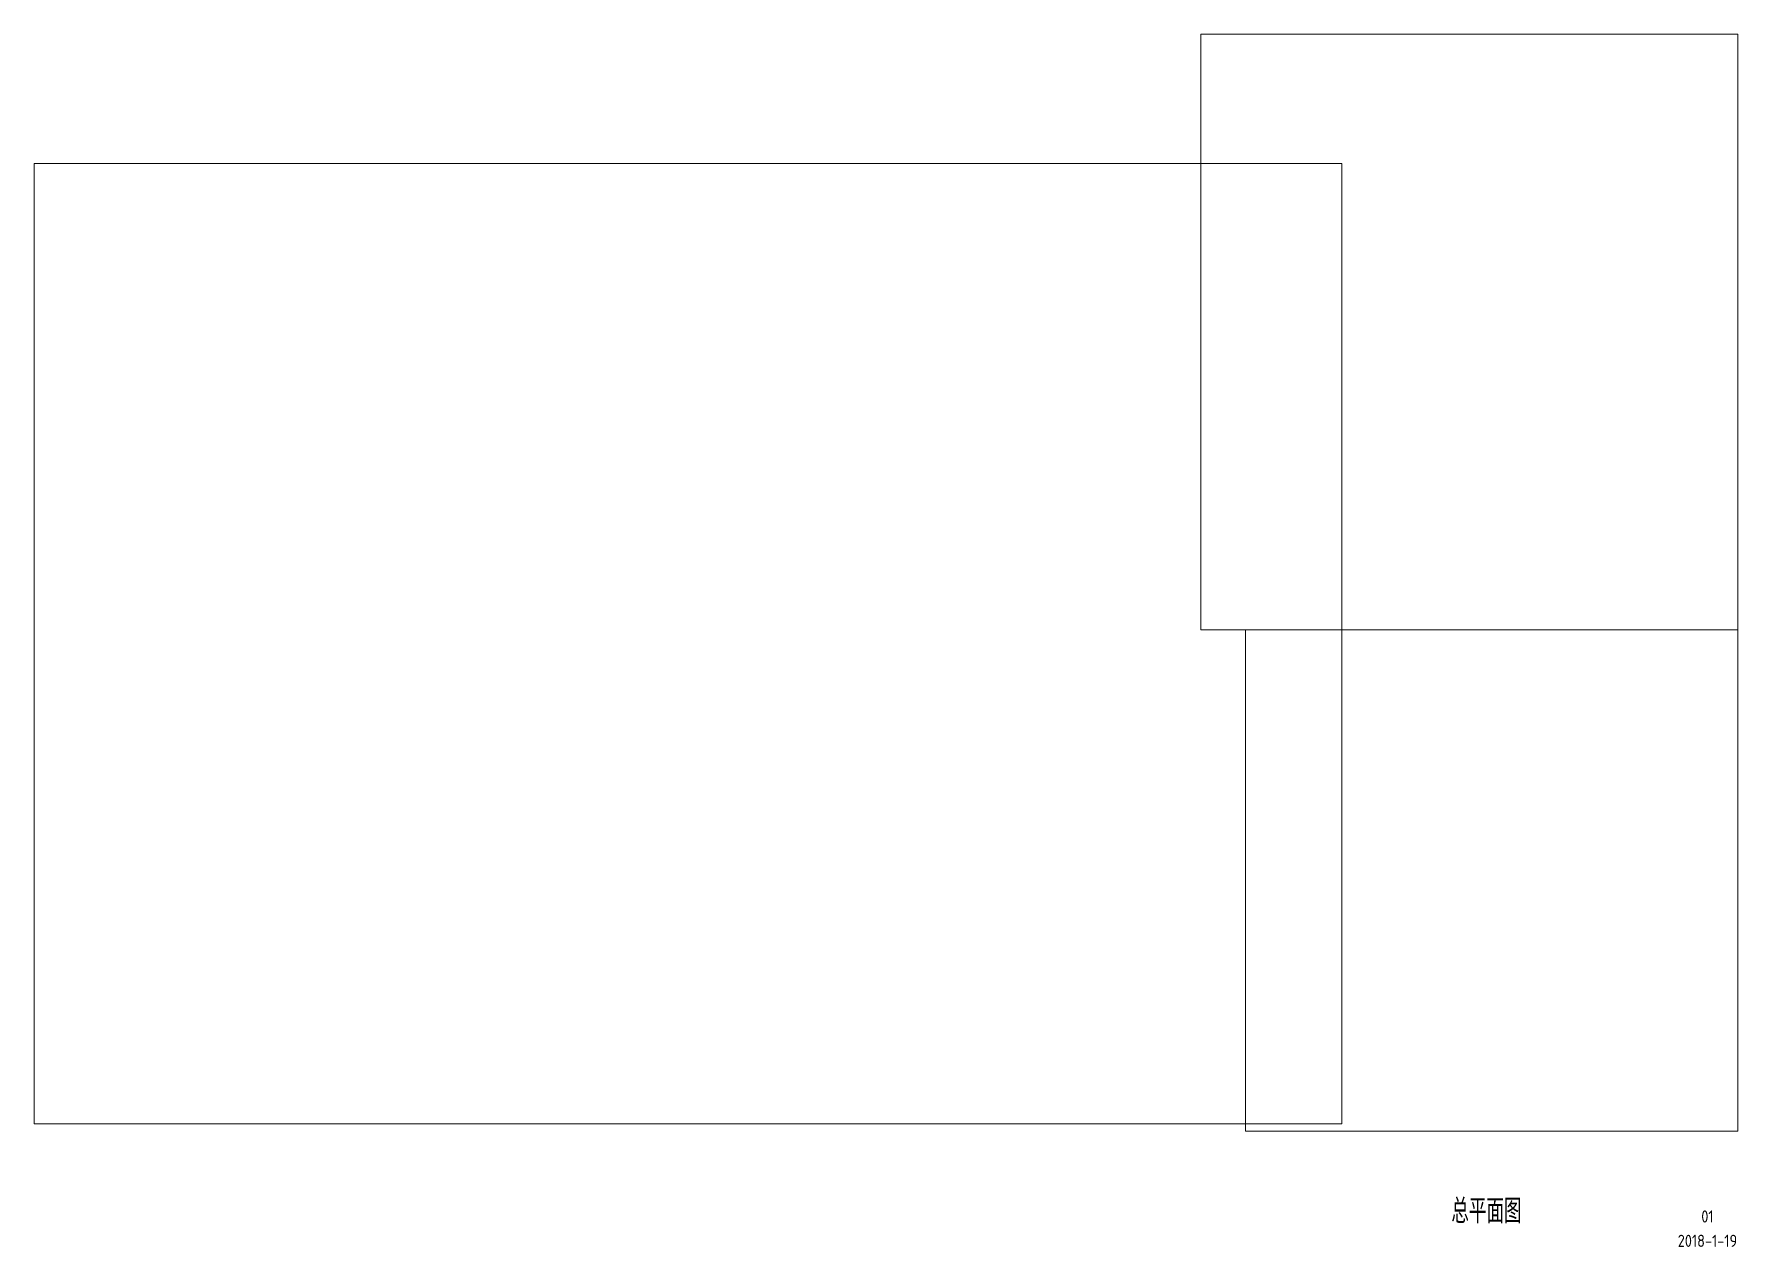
# Paper-space layout 'A' of a CAD drawing. Extents: x 25 to 584, y 12 to 410.
import ezdxf

# ---------------------------------------------------------------- set-up
doc = ezdxf.new("R2010")
doc.units = 0
doc.header["$LTSCALE"] = 10
doc.header["$MEASUREMENT"] = 0
doc.styles.get("Standard").update_dxf_attribs({"font": 'gbenor.shx', "bigfont": 'gbcbig.shx'})

psp = doc.layouts.new('A')

# ---------------------------------------------------------------- texts
at = {"attachment_point": 5}
for s, width, insert, char_height in [('总平面图', 95, (501.5, 23.78), 8), ('01', 20, (574, 22), 4), ('2018-1-19', 20, (574, 14), 4)]:
    psp.add_mtext_dynamic_manual_height_columns(s, width=width, gutter_width=1750, heights=[0], dxfattribs=dict(at, insert=insert, char_height=char_height))

# ---------------------------------------------------------------- viewports
at = {"layer": 'Defpoints', "view_target_point": (6, 4.5)}
for center, size, view_center_point, view_height, status in [((495.88, 312.25), (176.24, 195.494), (464621.52, -80419.79), 65164.532, 3), ((503.2, 132.25), (161.61, 164.506), (524837.21, -60486.59), 32901.281, 4)]:
    psp.add_viewport(center=center, size=size, view_center_point=view_center_point, view_height=view_height, status=status, dxfattribs=at)
psp.add_viewport(center=(239.5, 210), size=(429, 315.1188), view_center_point=(312602.21, -53550.6), view_height=157559.3974, dxfattribs=at)

doc.saveas('drawing.dxf')
